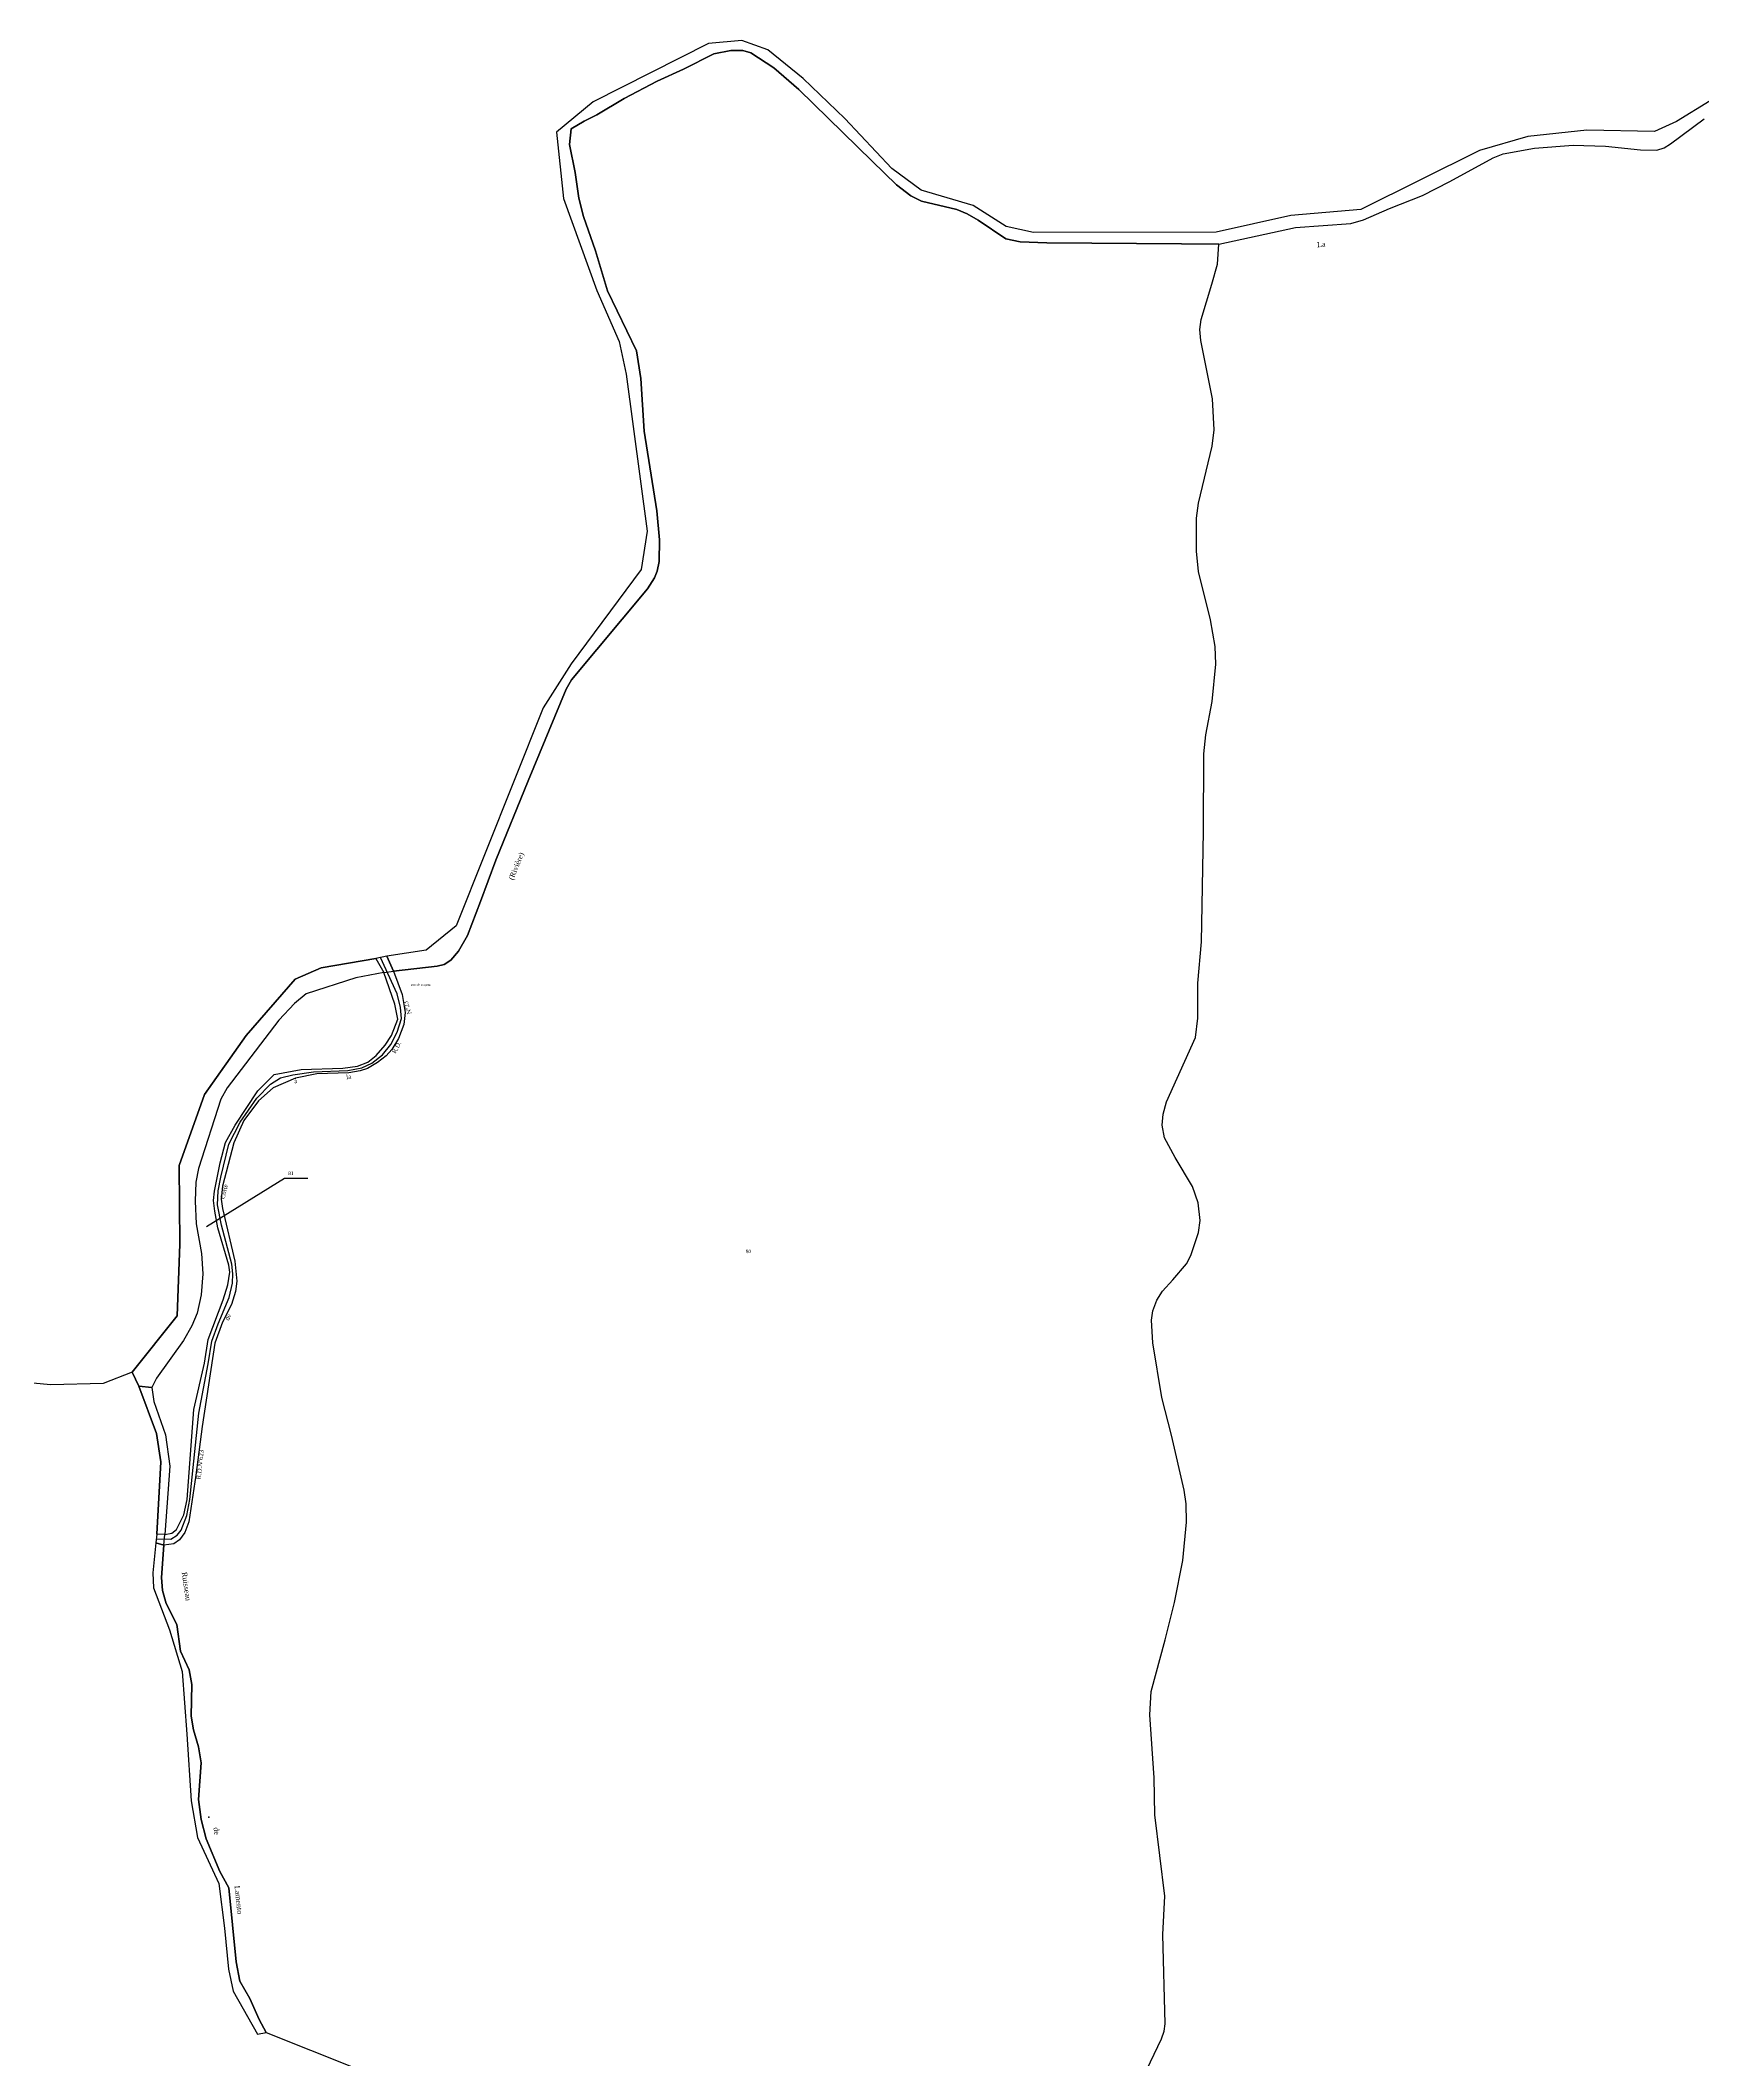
# Model space of a CAD drawing. Extents: x 1197506 to 1206978, y 6141540 to 6151741.
# Drawn here: x 1201138 to 1202084, y 6147242 to 6148392 of the extents above; entities that cross this region are included whole.
import ezdxf

# ---------------------------------------------------------------- set-up
doc = ezdxf.new("R2010")
doc.units = 0
doc.linetypes.add('CONTINU', pattern=[0])
doc.layers.get('0').update_dxf_attribs({"linetype": 'CONTINU'})
for name, color, linetype in [('1FLECHEFL', 7, 'CONTINU'), ('1LIEUDIT', 7, 'CONTINU'), ('1PARCELLE', 7, 'CONTINU'), ('1SECTION', 7, 'CONTINU'), ('1SUBDSECT', 7, 'CONTINU'), ('1TRONFLUV', 7, 'CONTINU'), ('1ZONCOMM', 7, 'CONTINU'), ('3ENSIMMO', 7, 'CONTINU'), ('3FLECHEPAR', 7, 'CONTINU'), ('3PARCELLETEX', 7, 'CONTINU'), ('3PONT', 7, 'CONTINU'), ('3TRONFLUVTEX', 7, 'CONTINU'), ('3ZONCOMMTEX', 7, 'CONTINU')]:
    doc.layers.add(name, color=color, linetype=linetype)
doc.styles.get("Standard").update_dxf_attribs({"font": 'Times New Roman'})

# ---------------------------------------------------------------- blocks, each defined once
blk = doc.blocks.new('FLECHRU1')
blk.add_point((0, 0))

msp = doc.modelspace()

# ---------------------------------------------------------------- linework, layer by layer
at = {"layer": '1LIEUDIT'}
msp.add_lwpolyline([(1202088.65, 6148357.46), (1202069.59, 6148345.58), (1202056.97, 6148339.98), (1202018.52, 6148340.69), (1201984.92, 6148336.98), (1201957.42, 6148329.08), (1201889.8, 6148295.58), (1201849.95, 6148292.01), (1201807.52, 6148282.68), (1201703.44, 6148282.45), (1201687.84, 6148285.88), (1201669.07, 6148297.72), (1201639.56, 6148306.44), (1201622.82, 6148318.81), (1201596, 6148347.35), (1201572.4, 6148370.03), (1201552.19, 6148386.31), (1201537.48, 6148391.78), (1201518.53, 6148390.1), (1201452.82, 6148356.88), (1201431.94, 6148339.6), (1201435.83, 6148301.72), (1201454.86, 6148249.44), (1201467.69, 6148220.46), (1201471.58, 6148201.83), (1201483.59, 6148112.4), (1201480.06, 6148090.55), (1201440.21, 6148036.87), (1201424.35, 6148011.92), (1201374.78, 6147887.81), (1201357.82, 6147873.79), (1201335.32, 6147870.48), (1201329.04, 6147869.17), (1201298.04, 6147863.86), (1201283.09, 6147857.44), (1201255.17, 6147825.3), (1201231.62, 6147791.78), (1201217.13, 6147751.35), (1201217.49, 6147706.45), (1201215.96, 6147665.8), (1201190.38, 6147633.74), (1201194.17, 6147625.75), (1201204.26, 6147598.7), (1201206.73, 6147582.58), (1201204.41, 6147541.4), (1201203.85, 6147536.59), (1201202.19, 6147519.37), (1201202.53, 6147510.91), (1201211.7, 6147486.89), (1201218.86, 6147463.19), (1201221.43, 6147427.53), (1201223.87, 6147389.64), (1201227.64, 6147368.75), (1201239.77, 6147342.56), (1201242.87, 6147317.07), (1201245.16, 6147293.83), (1201247.8, 6147281.31), (1201261.67, 6147256.84), (1201266.6, 6147257.85), (1201343.39, 6147227.16)], dxfattribs=at)
at = {"layer": '1PARCELLE'}
for points in [[(1201765.99, 6147232.39), (1201776.4, 6147254.09), (1201777.78, 6147258.43), (1201778.39, 6147262.75), (1201777.08, 6147313.63), (1201778.21, 6147335.31), (1201772.61, 6147381.71), (1201772.09, 6147402.71), (1201769.79, 6147438.51), (1201770.42, 6147451.95), (1201778.38, 6147481.28), (1201783.81, 6147502.62), (1201788.55, 6147526.36), (1201790.6, 6147548.35), (1201790.31, 6147558.67), (1201789.17, 6147566.46), (1201781.98, 6147597.71), (1201776.49, 6147619.24), (1201771.37, 6147650.3), (1201770.62, 6147663.35), (1201771.49, 6147668.58), (1201773.7, 6147674.63), (1201776.9, 6147679.78), (1201782.71, 6147686.27), (1201790.64, 6147695.4), (1201793.09, 6147700.13), (1201797.31, 6147713.09), (1201798.34, 6147719.99), (1201797.23, 6147730), (1201794.05, 6147739.39), (1201784.06, 6147755.8), (1201778.14, 6147767.02), (1201776.74, 6147774.19), (1201777.35, 6147780.57), (1201779.23, 6147787.6), (1201795.71, 6147824.1), (1201796.95, 6147835.2), (1201797.06, 6147855.03), (1201799.07, 6147878.58), (1201800.18, 6147941.37), (1201800.35, 6147985.73), (1201801.54, 6147996.45), (1201805.25, 6148015.45), (1201807.21, 6148036.65), (1201806.91, 6148046.8), (1201804.18, 6148061.85), (1201797.45, 6148089.53), (1201796.28, 6148101.07), (1201796.24, 6148119.87), (1201797.47, 6148128.38), (1201805.25, 6148160.87), (1201806.37, 6148170.05), (1201805.44, 6148187.65), (1201798.67, 6148220.95), (1201798.22, 6148227.21), (1201798.92, 6148232.94), (1201805.05, 6148252.92), (1201808.25, 6148264.48), (1201808.92, 6148275.75), (1201787.76, 6148275.92), (1201711.12, 6148276.62), (1201695.88, 6148277.07), (1201687.79, 6148278.73), (1201672.05, 6148289.51), (1201665.8, 6148293.1), (1201659.89, 6148295.55), (1201639.64, 6148300.31), (1201633.58, 6148303.32), (1201625.56, 6148309.61), (1201611.65, 6148323.07), (1201569.87, 6148363.83), (1201555.71, 6148376.09), (1201542.48, 6148384.73), (1201538.04, 6148386.08), (1201531.08, 6148386.03), (1201521.43, 6148384.06), (1201504.28, 6148375.32), (1201489.16, 6148368.63), (1201470.4, 6148358.71), (1201454.81, 6148349.31), (1201447.67, 6148345.87), (1201440.29, 6148341.49), (1201439.28, 6148332.49), (1201442.56, 6148316.51), (1201444.61, 6148301.87), (1201447.26, 6148291.56), (1201454.15, 6148271.96), (1201461.02, 6148249.2), (1201477.56, 6148215.12), (1201479.91, 6148199.34), (1201481.76, 6148169.32), (1201488.95, 6148123.9), (1201490.6, 6148107.52), (1201490.38, 6148095.09), (1201489.16, 6148089.65), (1201487.66, 6148085.8), (1201483.8, 6148079.59), (1201440.48, 6148027.86), (1201437.44, 6148022.45), (1201415.74, 6147970.34), (1201397.31, 6147925.09), (1201388.68, 6147901.61), (1201381.34, 6147882.31), (1201376.08, 6147873.31), (1201371.71, 6147868.17), (1201367.97, 6147865.76), (1201364.06, 6147864.81), (1201339.17, 6147861.89), (1201344.14, 6147848.6), (1201345.84, 6147838.33), (1201344.96, 6147831.56), (1201341.97, 6147823.58), (1201338.27, 6147817.37), (1201334.94, 6147813.65), (1201330.12, 6147809.91), (1201324.41, 6147806.52), (1201320.23, 6147805.25), (1201313.68, 6147804.09), (1201295.44, 6147803.4), (1201283.35, 6147800.99), (1201270.56, 6147795.49), (1201262.22, 6147788.17), (1201253.99, 6147776.99), (1201248.24, 6147764.22), (1201241.87, 6147739.63), (1201241.1, 6147732.12), (1201241.71, 6147726.81), (1201248.73, 6147696.83), (1201250.03, 6147685.38), (1201249.18, 6147679.61), (1201246.82, 6147672.22), (1201241.88, 6147662.11), (1201237.51, 6147650.11), (1201230.29, 6147602.75), (1201226.52, 6147575.07), (1201222.67, 6147548.4), (1201220.43, 6147542.33), (1201217.34, 6147538.21), (1201214.09, 6147535.92), (1201208.44, 6147535.14), (1201206.98, 6147516.73), (1201207.6, 6147509.28), (1201209.76, 6147501.88), (1201215.79, 6147489.98), (1201217.97, 6147474.89), (1201222.81, 6147464.3), (1201224.41, 6147455.94), (1201223.93, 6147437.8), (1201225.26, 6147430.01), (1201228.09, 6147420.28), (1201229.61, 6147411.24), (1201228.13, 6147390.4), (1201229.72, 6147378.97), (1201232.54, 6147367.92), (1201240.35, 6147349.43), (1201245.31, 6147340.03), (1201249.54, 6147297.97), (1201251.73, 6147286.97), (1201257.33, 6147277.03), (1201262.65, 6147265.07), (1201266.6, 6147257.85), (1201266.6, 6147257.85), (1201343.39, 6147227.16)], [(1201765.99, 6147232.39), (1201776.4, 6147254.09), (1201777.78, 6147258.43), (1201778.39, 6147262.75), (1201777.08, 6147313.63), (1201778.21, 6147335.31), (1201772.61, 6147381.71), (1201772.09, 6147402.71), (1201769.79, 6147438.51), (1201770.42, 6147451.95), (1201778.38, 6147481.28), (1201783.81, 6147502.62), (1201788.55, 6147526.36), (1201790.6, 6147548.35), (1201790.31, 6147558.67), (1201789.17, 6147566.46), (1201781.98, 6147597.71), (1201776.49, 6147619.24), (1201771.37, 6147650.3), (1201770.62, 6147663.35), (1201771.49, 6147668.58), (1201773.7, 6147674.63), (1201776.9, 6147679.78), (1201782.71, 6147686.27), (1201790.64, 6147695.4), (1201793.09, 6147700.13), (1201797.31, 6147713.09), (1201798.34, 6147719.99), (1201797.23, 6147730), (1201794.05, 6147739.39), (1201784.06, 6147755.8), (1201778.14, 6147767.02), (1201776.74, 6147774.19), (1201777.35, 6147780.57), (1201779.23, 6147787.6), (1201795.71, 6147824.1), (1201796.95, 6147835.2), (1201797.06, 6147855.03), (1201799.07, 6147878.58), (1201800.18, 6147941.37), (1201800.35, 6147985.73), (1201801.54, 6147996.45), (1201805.25, 6148015.45), (1201807.21, 6148036.65), (1201806.91, 6148046.8), (1201804.18, 6148061.85), (1201797.45, 6148089.53), (1201796.28, 6148101.07), (1201796.24, 6148119.87), (1201797.47, 6148128.38), (1201805.25, 6148160.87), (1201806.37, 6148170.05), (1201805.44, 6148187.65), (1201798.67, 6148220.95), (1201798.22, 6148227.21), (1201798.92, 6148232.94), (1201805.05, 6148252.92), (1201808.25, 6148264.48), (1201808.92, 6148275.75), (1201852.7, 6148285.17), (1201884.17, 6148287.54), (1201891.25, 6148289.69), (1201906.08, 6148296.07), (1201924.98, 6148303.57), (1201940.5, 6148311.48), (1201965.12, 6148324.91), (1201970.78, 6148327.11), (1201988.64, 6148330.5), (1202010.67, 6148332.13), (1202029.19, 6148331.56), (1202049.07, 6148329.47), (1202058.25, 6148329.26), (1202062.56, 6148330.7), (1202066.08, 6148332.93), (1202085.24, 6148347.14)]]:
    msp.add_lwpolyline(points, dxfattribs=at)
msp.add_lwpolyline([(1201204.17, 6147630.25), (1201201.63, 6147624.86), (1201202.73, 6147616.9), (1201209.34, 6147597.94), (1201211.9, 6147580.06), (1201209, 6147541.3), (1201212.89, 6147542.04), (1201215.53, 6147544.13), (1201219.69, 6147552.53), (1201221.72, 6147561.18), (1201225.5, 6147612.4), (1201231.59, 6147638.78), (1201233.71, 6147652.23), (1201242.22, 6147674.79), (1201244.85, 6147683.33), (1201245.94, 6147690.52), (1201245.44, 6147694.65), (1201239.19, 6147715.75), (1201237.36, 6147725.22), (1201236.75, 6147731.4), (1201237.27, 6147736.77), (1201240.44, 6147752.78), (1201243.46, 6147764.39), (1201248.97, 6147774.18), (1201261.9, 6147793.84), (1201271.17, 6147803.19), (1201286.6, 6147805.96), (1201310.3, 6147806.64), (1201318.68, 6147807.88), (1201324.59, 6147810.2), (1201329.34, 6147813.95), (1201334.35, 6147819.72), (1201337.98, 6147825.29), (1201341.63, 6147834.57), (1201339.96, 6147843.11), (1201333.64, 6147861.09), (1201317.63, 6147858.05), (1201289.38, 6147848.97), (1201282.87, 6147843.43), (1201273.78, 6147833.98), (1201244.39, 6147795.42), (1201240.82, 6147789.01), (1201228.08, 6147749.5), (1201226.53, 6147741.87), (1201226.19, 6147730.94), (1201226.73, 6147718.05), (1201229.84, 6147701.3), (1201230.65, 6147689.67), (1201229.64, 6147677.65), (1201227.34, 6147667.18), (1201224.39, 6147659.98), (1201219.51, 6147651.6), (1201204.17, 6147630.25)], close=True, dxfattribs=at)
at = {"layer": '1SECTION'}
msp.add_lwpolyline([(1202088.65, 6148357.46), (1202069.59, 6148345.58), (1202056.97, 6148339.98), (1202018.52, 6148340.69), (1201984.92, 6148336.98), (1201957.42, 6148329.08), (1201889.8, 6148295.58), (1201849.95, 6148292.01), (1201807.52, 6148282.68), (1201703.44, 6148282.45), (1201687.84, 6148285.88), (1201669.07, 6148297.72), (1201639.56, 6148306.44), (1201622.82, 6148318.81), (1201596, 6148347.35), (1201572.4, 6148370.03), (1201552.19, 6148386.31), (1201537.48, 6148391.78), (1201518.53, 6148390.1), (1201452.82, 6148356.88), (1201431.94, 6148339.6), (1201435.83, 6148301.72), (1201454.86, 6148249.44), (1201467.69, 6148220.46), (1201471.58, 6148201.83), (1201483.59, 6148112.4), (1201480.06, 6148090.55), (1201440.21, 6148036.87), (1201424.35, 6148011.92), (1201374.78, 6147887.81), (1201357.82, 6147873.79), (1201335.32, 6147870.48), (1201329.04, 6147869.17), (1201298.04, 6147863.86), (1201283.09, 6147857.44), (1201255.17, 6147825.3), (1201231.62, 6147791.78), (1201217.13, 6147751.35), (1201217.49, 6147706.45), (1201215.96, 6147665.8), (1201190.38, 6147633.74), (1201173.85, 6147627.15), (1201144.03, 6147626.48), (1201094.64, 6147631)], dxfattribs=at)
at = {"layer": '1SUBDSECT'}
msp.add_lwpolyline([(1202088.65, 6148357.46), (1202069.59, 6148345.58), (1202056.97, 6148339.98), (1202018.52, 6148340.69), (1201984.92, 6148336.98), (1201957.42, 6148329.08), (1201889.8, 6148295.58), (1201849.95, 6148292.01), (1201807.52, 6148282.68), (1201703.44, 6148282.45), (1201687.84, 6148285.88), (1201669.07, 6148297.72), (1201639.56, 6148306.44), (1201622.82, 6148318.81), (1201596, 6148347.35), (1201572.4, 6148370.03), (1201552.19, 6148386.31), (1201537.48, 6148391.78), (1201518.53, 6148390.1), (1201452.82, 6148356.88), (1201431.94, 6148339.6), (1201435.83, 6148301.72), (1201454.86, 6148249.44), (1201467.69, 6148220.46), (1201471.58, 6148201.83), (1201483.59, 6148112.4), (1201480.06, 6148090.55), (1201440.21, 6148036.87), (1201424.35, 6148011.92), (1201374.78, 6147887.81), (1201357.82, 6147873.79), (1201335.32, 6147870.48), (1201329.04, 6147869.17), (1201298.04, 6147863.86), (1201283.09, 6147857.44), (1201255.17, 6147825.3), (1201231.62, 6147791.78), (1201217.13, 6147751.35), (1201217.49, 6147706.45), (1201215.96, 6147665.8), (1201190.38, 6147633.74), (1201190.38, 6147633.74), (1201194.17, 6147625.75), (1201204.26, 6147598.7), (1201206.73, 6147582.58), (1201204.41, 6147541.4), (1201203.85, 6147536.59), (1201202.19, 6147519.37), (1201202.53, 6147510.91), (1201211.7, 6147486.89), (1201218.86, 6147463.19), (1201221.43, 6147427.53), (1201223.87, 6147389.64), (1201227.64, 6147368.75), (1201239.77, 6147342.56), (1201242.87, 6147317.07), (1201245.16, 6147293.83), (1201247.8, 6147281.31), (1201261.67, 6147256.84), (1201266.6, 6147257.85), (1201343.39, 6147227.16)], dxfattribs=at)
at = {"layer": '1TRONFLUV'}
msp.add_lwpolyline([(1202088.65, 6148357.46), (1202069.59, 6148345.58), (1202056.97, 6148339.98), (1202018.52, 6148340.69), (1201984.92, 6148336.98), (1201957.42, 6148329.08), (1201889.8, 6148295.58), (1201849.95, 6148292.01), (1201807.52, 6148282.68), (1201703.44, 6148282.45), (1201687.84, 6148285.88), (1201669.07, 6148297.72), (1201639.56, 6148306.44), (1201622.82, 6148318.81), (1201596, 6148347.35), (1201572.4, 6148370.03), (1201552.19, 6148386.31), (1201537.48, 6148391.78), (1201518.53, 6148390.1), (1201452.82, 6148356.88), (1201431.94, 6148339.6), (1201435.83, 6148301.72), (1201454.86, 6148249.44), (1201467.69, 6148220.46), (1201471.58, 6148201.83), (1201483.59, 6148112.4), (1201480.06, 6148090.55), (1201440.21, 6148036.87), (1201424.35, 6148011.92), (1201374.78, 6147887.81), (1201357.82, 6147873.79), (1201335.32, 6147870.48), (1201339.17, 6147861.89), (1201364.06, 6147864.81), (1201367.97, 6147865.76), (1201371.71, 6147868.17), (1201376.08, 6147873.31), (1201381.34, 6147882.31), (1201388.68, 6147901.61), (1201397.31, 6147925.09), (1201415.74, 6147970.34), (1201437.44, 6148022.45), (1201440.48, 6148027.86), (1201483.8, 6148079.59), (1201487.66, 6148085.8), (1201489.16, 6148089.65), (1201490.38, 6148095.09), (1201490.6, 6148107.52), (1201488.95, 6148123.9), (1201481.76, 6148169.32), (1201479.91, 6148199.34), (1201477.56, 6148215.12), (1201461.02, 6148249.2), (1201454.15, 6148271.96), (1201447.26, 6148291.56), (1201444.61, 6148301.87), (1201442.56, 6148316.51), (1201439.28, 6148332.49), (1201440.29, 6148341.49), (1201447.67, 6148345.87), (1201454.81, 6148349.31), (1201470.4, 6148358.71), (1201489.16, 6148368.63), (1201504.28, 6148375.32), (1201521.43, 6148384.06), (1201531.08, 6148386.03), (1201538.04, 6148386.08), (1201542.48, 6148384.73), (1201555.71, 6148376.09), (1201569.87, 6148363.83), (1201611.65, 6148323.07), (1201625.56, 6148309.61), (1201633.58, 6148303.32), (1201639.64, 6148300.31), (1201659.89, 6148295.55), (1201665.8, 6148293.1), (1201672.05, 6148289.51), (1201687.79, 6148278.73), (1201695.88, 6148277.07), (1201711.12, 6148276.62), (1201787.76, 6148275.92), (1201808.92, 6148275.75), (1201852.7, 6148285.17), (1201884.17, 6148287.54), (1201891.25, 6148289.69), (1201906.08, 6148296.07), (1201924.98, 6148303.57), (1201940.5, 6148311.48), (1201965.12, 6148324.91), (1201970.78, 6148327.11), (1201988.64, 6148330.5), (1202010.67, 6148332.13), (1202029.19, 6148331.56), (1202049.07, 6148329.47), (1202058.25, 6148329.26), (1202062.56, 6148330.7), (1202066.08, 6148332.93), (1202085.24, 6148347.14)], dxfattribs=at)
for points in [[(1201333.64, 6147861.09), (1201317.63, 6147858.05), (1201289.38, 6147848.97), (1201282.87, 6147843.43), (1201273.78, 6147833.98), (1201244.39, 6147795.42), (1201240.82, 6147789.01), (1201228.08, 6147749.5), (1201226.53, 6147741.87), (1201226.19, 6147730.94), (1201226.73, 6147718.05), (1201229.84, 6147701.3), (1201230.65, 6147689.67), (1201229.64, 6147677.65), (1201227.34, 6147667.18), (1201224.39, 6147659.98), (1201219.51, 6147651.6), (1201204.17, 6147630.25), (1201201.63, 6147624.86), (1201194.17, 6147625.75), (1201190.38, 6147633.74), (1201215.96, 6147665.8), (1201217.49, 6147706.45), (1201217.13, 6147751.35), (1201231.62, 6147791.78), (1201255.17, 6147825.3), (1201283.09, 6147857.44), (1201298.04, 6147863.86), (1201329.04, 6147869.17), (1201333.64, 6147861.09)], [(1201201.63, 6147624.86), (1201202.73, 6147616.9), (1201209.34, 6147597.94), (1201211.9, 6147580.06), (1201209, 6147541.3), (1201204.41, 6147541.4), (1201206.73, 6147582.58), (1201204.26, 6147598.7), (1201194.17, 6147625.75), (1201201.63, 6147624.86)], [(1201208.44, 6147535.14), (1201203.85, 6147536.59), (1201202.19, 6147519.37), (1201202.53, 6147510.91), (1201211.7, 6147486.89), (1201218.86, 6147463.19), (1201221.43, 6147427.53), (1201223.87, 6147389.64), (1201227.64, 6147368.75), (1201239.77, 6147342.56), (1201242.87, 6147317.07), (1201245.16, 6147293.83), (1201247.8, 6147281.31), (1201261.67, 6147256.84), (1201266.6, 6147257.85), (1201262.65, 6147265.07), (1201257.33, 6147277.03), (1201251.73, 6147286.97), (1201249.54, 6147297.97), (1201245.31, 6147340.03), (1201240.35, 6147349.43), (1201232.54, 6147367.92), (1201229.72, 6147378.97), (1201228.13, 6147390.4), (1201229.61, 6147411.24), (1201228.09, 6147420.28), (1201225.26, 6147430.01), (1201223.93, 6147437.8), (1201224.41, 6147455.94), (1201222.81, 6147464.3), (1201217.97, 6147474.89), (1201215.79, 6147489.98), (1201209.76, 6147501.88), (1201207.6, 6147509.28), (1201206.98, 6147516.73), (1201208.44, 6147535.14)]]:
    msp.add_lwpolyline(points, close=True, dxfattribs=at)
at = {"layer": '1ZONCOMM'}
msp.add_lwpolyline([(1201204.1, 6147538.69), (1201212.41, 6147538.56), (1201216.06, 6147540.89), (1201218.33, 6147543.72), (1201221.54, 6147552.07), (1201223.14, 6147561.08), (1201228.24, 6147610.31), (1201233.6, 6147638.38), (1201235.66, 6147651.33), (1201239.29, 6147661.15), (1201245.49, 6147676.1), (1201247.51, 6147684.32), (1201247.76, 6147689.57), (1201247.1, 6147695.21), (1201241.15, 6147717.43), (1201238.95, 6147728.85), (1201239.31, 6147736.91), (1201240.87, 6147744.7), (1201245.46, 6147763.41), (1201251.86, 6147775.93), (1201261.34, 6147789.64), (1201269.09, 6147797.58), (1201274.72, 6147801.12), (1201281.78, 6147802.9), (1201293.58, 6147804.64), (1201313.18, 6147805.36), (1201321.03, 6147806.89), (1201326.85, 6147809.61), (1201332.88, 6147814.28), (1201337.61, 6147820.25), (1201341.28, 6147827.14), (1201343.62, 6147834.89), (1201343.12, 6147841.27), (1201341.13, 6147849.04), (1201331.69, 6147869.72)], dxfattribs=at)
msp.add_lwpolyline([(1201204.1, 6147538.69), (1201212.41, 6147538.56), (1201216.06, 6147540.89), (1201218.33, 6147543.72), (1201221.54, 6147552.07), (1201223.14, 6147561.08), (1201228.24, 6147610.31), (1201233.6, 6147638.38), (1201235.66, 6147651.33), (1201239.29, 6147661.15), (1201245.49, 6147676.1), (1201247.51, 6147684.32), (1201247.76, 6147689.57), (1201247.1, 6147695.21), (1201241.15, 6147717.43), (1201238.95, 6147728.85), (1201239.31, 6147736.91), (1201240.87, 6147744.7), (1201245.46, 6147763.41), (1201251.86, 6147775.93), (1201261.34, 6147789.64), (1201269.09, 6147797.58), (1201274.72, 6147801.12), (1201281.78, 6147802.9), (1201293.58, 6147804.64), (1201313.18, 6147805.36), (1201321.03, 6147806.89), (1201326.85, 6147809.61), (1201332.88, 6147814.28), (1201337.61, 6147820.25), (1201341.28, 6147827.14), (1201343.62, 6147834.89), (1201343.12, 6147841.27), (1201341.13, 6147849.04), (1201331.69, 6147869.72)], dxfattribs=at)
at = {"layer": '3FLECHEPAR'}
msp.add_lwpolyline([(1201290.38, 6147743.86), (1201277.05, 6147743.89), (1201232.77, 6147716.48)], dxfattribs=at)
at = {"layer": '3PONT'}
for points in [[(1201333.64, 6147861.09), (1201339.17, 6147861.89), (1201335.32, 6147870.48), (1201329.04, 6147869.17), (1201333.64, 6147861.09)], [(1201208.44, 6147535.14), (1201209, 6147541.3), (1201204.41, 6147541.4), (1201203.85, 6147536.59), (1201208.44, 6147535.14)]]:
    msp.add_lwpolyline(points, close=True, dxfattribs=at)

# ---------------------------------------------------------------- block references
at = {"layer": '1FLECHEFL', "rotation": 90.4}
msp.add_blockref('FLECHRU1', (1201234.08, 6147380.42), dxfattribs=at)

# ---------------------------------------------------------------- texts
at = {"layer": '3ENSIMMO'}
msp.add_text('Pont de Tragone', height=1.125, dxfattribs=at).set_placement((1201349.06, 6147853.57))
at = {"layer": '3PARCELLETEX'}
for s, p in [('81', (1201279.18, 6147745.89)), ('80', (1201539.67, 6147701.41))]:
    msp.add_text(s, height=2, dxfattribs=at).set_placement(p)
at = {"layer": '3TRONFLUVTEX'}
for s, rotation, p in [('La', 4.3, (1201865, 6148273.98)), ('(Rivière)', 67.9, (1201407.29, 6147913.51)), ('Ruisseau', 278.3, (1201218.56, 6147519.68)), ('de', 281.1, (1201236.58, 6147374.27)), ('Lamento', 276, (1201248.64, 6147341.17))]:
    msp.add_text(s, height=3, rotation=rotation, dxfattribs=at).set_placement(p)
at = {"layer": '3ZONCOMMTEX'}
for s, rotation, p in [('Nº23', 108.5, (1201349.55, 6147837.84)), ('Nº23', 108.5, (1201349.55, 6147837.84)), ('R.D.', 62.1, (1201340.35, 6147814.73)), ('R.D.', 62.1, (1201340.35, 6147814.73)), ('á ', 8.4, (1201282.8, 6147797.99)), ('á ', 8.4, (1201282.8, 6147797.99)), ('la', 8.4, (1201312.41, 6147800.35)), ('la', 8.4, (1201312.41, 6147800.35)), ('Corte', 76.3, (1201242.91, 6147732.03)), ('Corte', 76.3, (1201242.91, 6147732.03)), ('de', 67.5, (1201245.4, 6147662.81)), ('de', 67.5, (1201245.4, 6147662.81)), ('R.D.Nº623', 84, (1201229.36, 6147572.5)), ('R.D.Nº623', 84, (1201229.36, 6147572.5))]:
    msp.add_text(s, height=2.5, rotation=rotation, dxfattribs=at).set_placement(p)

doc.saveas('drawing.dxf')
